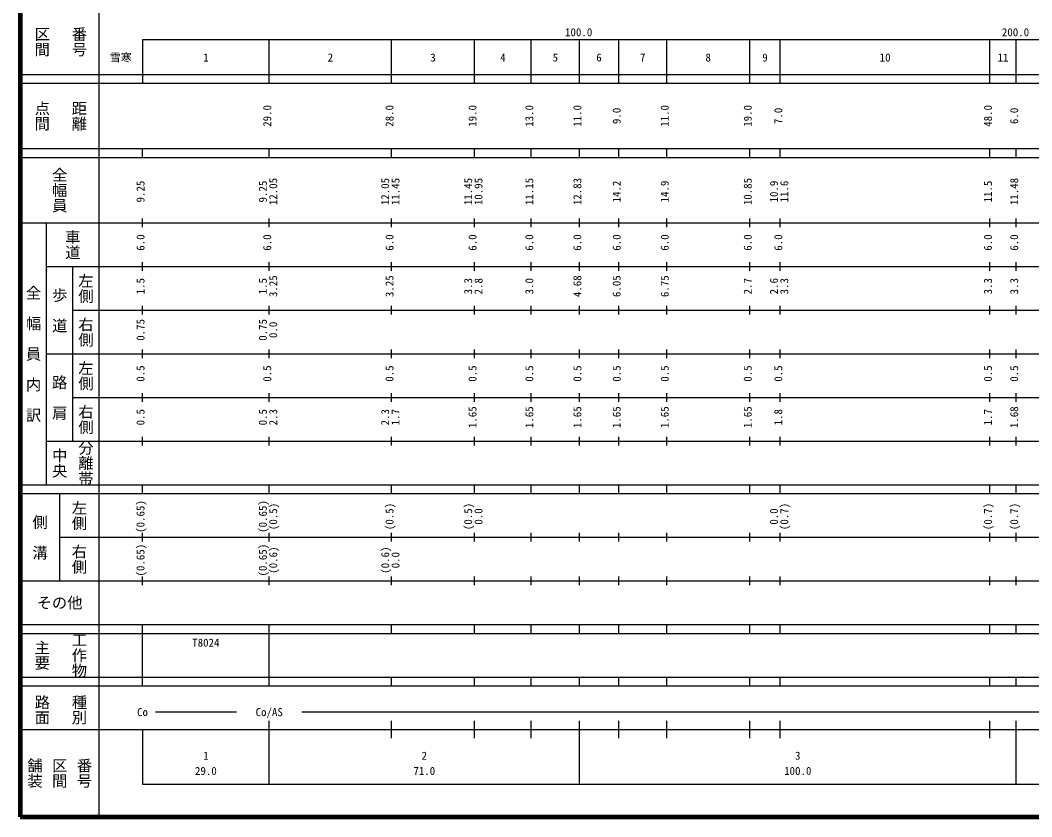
# Model space of a CAD drawing. Units: millimetres on the paper, enlarged 1000 times. Extents: x 40000 to 680000, y 20000 to 380000.
# Drawn here: x 40000 to 271567, y 20000 to 202409 of the extents above; entities that cross this region are included whole.
import ezdxf
from ezdxf.enums import TextEntityAlignment as Align

# ---------------------------------------------------------------- set-up
doc = ezdxf.new("R2010")
doc.units = ezdxf.units.MM
doc.header["$LTSCALE"] = 1000
doc.layers.add('M-TTL', color=2, linetype='Continuous', lineweight=140)
doc.layers.add('M-TTL-BAND', color=7, linetype='Continuous', lineweight=25)
doc.styles.add('@ＭＳ ゴシック', font='')
doc.styles.add('ＭＳ ゴシック', font='')
doc.styles.get('@ＭＳ ゴシック').set_extended_font_data('@MS Gothic')
doc.styles.get('ＭＳ ゴシック').set_extended_font_data('MS Gothic')

msp = doc.modelspace()

# ---------------------------------------------------------------- linework, layer by layer
at = {"layer": 'M-TTL'}
for p, q in [((40000, 380000), (40000, 20000)), ((40000, 20000), (680000, 20000))]:
    msp.add_line(p, q, dxfattribs=at)
at = {"layer": 'M-TTL-BAND'}
for p, q in [((58000, 370000), (58000, 20000)), ((68000, 198000), (579000, 198000)), ((68000, 198000), (68000, 188000)), ((97000, 188000), (97000, 198000)), ((125000, 188000), (125000, 198000)), ((144000, 188000), (144000, 198000)), ((157000, 188000), (157000, 198000)), ((168000, 188000), (168000, 198000)), ((177000, 188000), (177000, 198000)), ((188000, 188000), (188000, 198000)), ((207000, 188000), (207000, 198000)), ((214000, 188000), (214000, 198000)), ((262000, 188000), (262000, 198000)), ((268000, 188000), (268000, 198000)), ((40000, 190000), (579000, 190000)), ((40000, 188000), (579000, 188000)), ((40000, 173000), (579000, 173000)), ((68000, 171000), (68000, 173000)), ((97000, 171000), (97000, 173000)), ((125000, 171000), (125000, 173000)), ((144000, 171000), (144000, 173000)), ((157000, 171000), (157000, 173000)), ((168000, 171000), (168000, 173000)), ((177000, 171000), (177000, 173000)), ((188000, 171000), (188000, 173000)), ((207000, 171000), (207000, 173000)), ((214000, 171000), (214000, 173000)), ((262000, 171000), (262000, 173000)), ((268000, 171000), (268000, 173000)), ((40000, 171000), (579000, 171000)), ((40000, 156000), (579000, 156000)), ((46000, 96000), (46000, 156000)), ((68000, 155000), (68000, 157000)), ((97000, 155000), (97000, 157000)), ((125000, 155000), (125000, 157000)), ((144000, 155000), (144000, 157000)), ((157000, 155000), (157000, 157000)), ((168000, 155000), (168000, 157000)), ((177000, 155000), (177000, 157000)), ((188000, 155000), (188000, 157000)), ((207000, 155000), (207000, 157000)), ((214000, 155000), (214000, 157000)), ((262000, 155000), (262000, 157000)), ((268000, 155000), (268000, 157000)), ((46000, 146000), (579000, 146000)), ((52000, 146000), (52000, 106000)), ((68000, 145000), (68000, 147000)), ((97000, 145000), (97000, 147000)), ((125000, 145000), (125000, 147000)), ((144000, 145000), (144000, 147000)), ((157000, 145000), (157000, 147000)), ((168000, 145000), (168000, 147000)), ((177000, 145000), (177000, 147000)), ((188000, 145000), (188000, 147000)), ((207000, 145000), (207000, 147000)), ((214000, 145000), (214000, 147000)), ((262000, 145000), (262000, 147000)), ((268000, 145000), (268000, 147000)), ((68000, 135000), (68000, 137000)), ((97000, 135000), (97000, 137000)), ((125000, 135000), (125000, 137000)), ((144000, 135000), (144000, 137000)), ((157000, 135000), (157000, 137000)), ((168000, 135000), (168000, 137000)), ((177000, 135000), (177000, 137000)), ((188000, 135000), (188000, 137000)), ((207000, 135000), (207000, 137000)), ((214000, 135000), (214000, 137000)), ((262000, 135000), (262000, 137000)), ((268000, 135000), (268000, 137000)), ((52000, 136000), (579000, 136000)), ((46000, 126000), (579000, 126000)), ((68000, 125000), (68000, 127000)), ((97000, 125000), (97000, 127000)), ((125000, 125000), (125000, 127000)), ((144000, 125000), (144000, 127000)), ((157000, 125000), (157000, 127000)), ((168000, 125000), (168000, 127000)), ((177000, 125000), (177000, 127000)), ((188000, 125000), (188000, 127000)), ((207000, 125000), (207000, 127000)), ((214000, 125000), (214000, 127000)), ((262000, 125000), (262000, 127000)), ((268000, 125000), (268000, 127000)), ((52000, 116000), (579000, 116000)), ((68000, 115000), (68000, 117000)), ((97000, 115000), (97000, 117000)), ((125000, 115000), (125000, 117000)), ((144000, 115000), (144000, 117000)), ((157000, 115000), (157000, 117000)), ((168000, 115000), (168000, 117000)), ((177000, 115000), (177000, 117000)), ((188000, 115000), (188000, 117000)), ((207000, 115000), (207000, 117000)), ((214000, 115000), (214000, 117000)), ((262000, 115000), (262000, 117000)), ((268000, 115000), (268000, 117000)), ((68000, 105000), (68000, 107000)), ((97000, 105000), (97000, 107000)), ((125000, 105000), (125000, 107000)), ((144000, 105000), (144000, 107000)), ((157000, 105000), (157000, 107000)), ((168000, 105000), (168000, 107000)), ((177000, 105000), (177000, 107000)), ((188000, 105000), (188000, 107000)), ((207000, 105000), (207000, 107000)), ((214000, 105000), (214000, 107000)), ((262000, 105000), (262000, 107000)), ((268000, 105000), (268000, 107000)), ((46000, 106000), (579000, 106000)), ((40000, 96000), (579000, 96000)), ((68000, 94000), (68000, 96000)), ((97000, 94000), (97000, 96000)), ((125000, 94000), (125000, 96000)), ((144000, 94000), (144000, 96000)), ((157000, 94000), (157000, 96000)), ((168000, 94000), (168000, 96000)), ((177000, 94000), (177000, 96000)), ((188000, 94000), (188000, 96000)), ((207000, 94000), (207000, 96000)), ((214000, 94000), (214000, 96000)), ((262000, 94000), (262000, 96000)), ((268000, 94000), (268000, 96000)), ((40000, 94000), (579000, 94000)), ((49000, 94000), (49000, 74000)), ((49000, 84000), (579000, 84000)), ((68000, 83000), (68000, 85000)), ((97000, 83000), (97000, 85000)), ((125000, 83000), (125000, 85000)), ((144000, 83000), (144000, 85000)), ((157000, 83000), (157000, 85000)), ((168000, 83000), (168000, 85000)), ((177000, 83000), (177000, 85000)), ((188000, 83000), (188000, 85000)), ((207000, 83000), (207000, 85000)), ((214000, 83000), (214000, 85000)), ((262000, 83000), (262000, 85000)), ((268000, 83000), (268000, 85000)), ((68000, 73000), (68000, 75000)), ((97000, 73000), (97000, 75000)), ((125000, 73000), (125000, 75000)), ((144000, 73000), (144000, 75000)), ((157000, 73000), (157000, 75000)), ((168000, 73000), (168000, 75000)), ((177000, 73000), (177000, 75000)), ((188000, 73000), (188000, 75000)), ((207000, 73000), (207000, 75000)), ((214000, 73000), (214000, 75000)), ((262000, 73000), (262000, 75000)), ((268000, 73000), (268000, 75000)), ((40000, 74000), (579000, 74000)), ((40000, 64000), (579000, 64000)), ((68000, 62000), (68000, 64000)), ((97000, 62000), (97000, 64000)), ((125000, 62000), (125000, 64000)), ((144000, 62000), (144000, 64000)), ((157000, 62000), (157000, 64000)), ((168000, 62000), (168000, 64000)), ((177000, 62000), (177000, 64000)), ((188000, 62000), (188000, 64000)), ((207000, 62000), (207000, 64000)), ((214000, 62000), (214000, 64000)), ((262000, 62000), (262000, 64000)), ((268000, 62000), (268000, 64000)), ((40000, 62000), (579000, 62000)), ((68000, 52000), (68000, 62000)), ((97000, 52000), (97000, 62000)), ((40000, 52000), (579000, 52000)), ((68000, 50000), (68000, 52000)), ((97000, 50000), (97000, 52000)), ((125000, 50000), (125000, 52000)), ((144000, 50000), (144000, 52000)), ((157000, 50000), (157000, 52000)), ((168000, 50000), (168000, 52000)), ((177000, 50000), (177000, 52000)), ((188000, 50000), (188000, 52000)), ((207000, 50000), (207000, 52000)), ((214000, 50000), (214000, 52000)), ((262000, 50000), (262000, 52000)), ((268000, 50000), (268000, 52000)), ((40000, 50000), (579000, 50000)), ((71000, 44000), (89500, 44000)), ((104500, 44000), (565000, 44000)), ((97000, 27500), (97000, 42000)), ((125000, 38000), (125000, 42000)), ((144000, 38000), (144000, 42000)), ((157000, 38000), (157000, 42000)), ((168000, 27500), (168000, 42000)), ((177000, 38000), (177000, 42000)), ((188000, 38000), (188000, 42000)), ((207000, 38000), (207000, 42000)), ((214000, 38000), (214000, 42000)), ((262000, 38000), (262000, 42000)), ((268000, 27500), (268000, 42000)), ((40000, 40000), (579000, 40000)), ((68000, 40000), (68000, 27500)), ((68000, 27500), (579000, 27500))]:
    msp.add_line(p, q, dxfattribs=at)

# ---------------------------------------------------------------- texts
at = {"layer": 'M-TTL-BAND', "style": '@ＭＳ ゴシック'}
for s, p in [('区間', (45000, 197500)), ('番号', (53500, 197500)), ('点間', (45000, 180500)), ('距離', (53500, 180500)), ('全幅員', (49000, 163500)), ('車道', (52000, 151000)), ('左側', (55000, 141000)), ('全\u3000幅\u3000員\u3000内\u3000訳', (43000, 126000)), ('歩\u3000道', (49000, 136000)), ('右側', (55000, 131000)), ('左側', (55000, 121000)), ('路\u3000肩', (49000, 116000)), ('右側', (55000, 111000)), ('中央', (49000, 101000)), ('分離帯', (55000, 101000)), ('左側', (53500, 89000)), ('側\u3000溝', (44500, 84000)), ('右側', (53500, 79000)), ('主要', (45000, 57000)), ('工作物', (53500, 57000)), ('路面', (45000, 44500)), ('種別', (53500, 44500)), ('舗装', (43333, 30000)), ('区間', (49000, 30000)), ('番号', (54667, 30000))]:
    msp.add_text(s, height=2566, rotation=270, dxfattribs=at).set_placement(p, align=Align.MIDDLE_CENTER)
at = {"layer": 'M-TTL-BAND', "style": 'ＭＳ ゴシック'}
for s, p in [('100.0', (167844, 198195)), ('200.0', (267844, 198195)), ('雪寒', (63017, 192405)), ('1', (82500, 192405)), ('2', (111000, 192405)), ('3', (134500, 192405)), ('4', (150500, 192405)), ('5', (162500, 192405)), ('6', (172500, 192405)), ('7', (182500, 192405)), ('8', (197500, 192405)), ('9', (210500, 192405)), ('10', (238000, 192405)), ('11', (265000, 192405)), ('Co', (68000, 42500)), ('Co/AS', (97000, 42500)), ('1', (82500, 32523)), ('2', (132500, 32523)), ('3', (218000, 32523)), ('29.0', (82500, 29033)), ('71.0', (132500, 29033)), ('100.0', (218000, 29033))]:
    msp.add_text(s, height=1833, dxfattribs=at).set_placement(p, align=Align.BOTTOM_CENTER)
for s, p in [('29.0', (98000, 180500)), ('28.0', (126000, 180500)), ('19.0', (145000, 180500)), ('13.0', (158000, 180500)), ('11.0', (169000, 180500)), ('9.0', (178000, 180500)), ('11.0', (189000, 180500)), ('19.0', (208000, 180500)), ('7.0', (215000, 180500)), ('48.0', (263000, 180500)), ('6.0', (269000, 180500)), ('9.25', (69000, 163174)), ('9.25', (97000, 163174)), ('12.05', (99370, 163174)), ('12.05', (125000, 163174)), ('11.45', (127370, 163174)), ('11.45', (144000, 163174)), ('10.95', (146370, 163174)), ('11.15', (158000, 163174)), ('12.83', (169000, 163174)), ('14.2', (178000, 163174)), ('14.9', (189000, 163174)), ('10.85', (208000, 163174)), ('10.9', (214000, 163174)), ('11.6', (216370, 163174)), ('11.5', (263000, 163174)), ('11.48', (269000, 163174)), ('6.0', (69000, 151500)), ('6.0', (98000, 151500)), ('6.0', (126000, 151500)), ('6.0', (145000, 151500)), ('6.0', (158000, 151500)), ('6.0', (169000, 151500)), ('6.0', (178000, 151500)), ('6.0', (189000, 151500)), ('6.0', (208000, 151500)), ('6.0', (215000, 151500)), ('6.0', (263000, 151500)), ('6.0', (269000, 151500)), ('3.25', (99370, 141500)), ('3.25', (126000, 141500)), ('4.68', (169000, 141500)), ('6.05', (178000, 141500)), ('6.75', (189000, 141500)), ('1.5', (69000, 141500)), ('1.5', (97000, 141500)), ('3.3', (144000, 141500)), ('2.8', (146370, 141500)), ('3.0', (158000, 141500)), ('2.7', (208000, 141500)), ('2.6', (214000, 141500)), ('3.3', (216370, 141500)), ('3.3', (263000, 141500)), ('3.3', (269000, 141500)), ('0.75', (69000, 131500)), ('0.75', (97000, 131500)), ('0.0', (99370, 131500)), ('0.5', (69000, 121500)), ('0.5', (98000, 121500)), ('0.5', (126000, 121500)), ('0.5', (145000, 121500)), ('0.5', (158000, 121500)), ('0.5', (169000, 121500)), ('0.5', (178000, 121500)), ('0.5', (189000, 121500)), ('0.5', (208000, 121500)), ('0.5', (215000, 121500)), ('0.5', (263000, 121500)), ('0.5', (269000, 121500)), ('1.65', (145000, 111500)), ('1.65', (158000, 111500)), ('1.65', (169000, 111500)), ('1.65', (178000, 111500)), ('1.65', (189000, 111500)), ('1.65', (208000, 111500)), ('1.68', (269000, 111500)), ('0.5', (69000, 111500)), ('0.5', (97000, 111500)), ('2.3', (99370, 111500)), ('2.3', (125000, 111500)), ('1.7', (127370, 111500)), ('1.8', (215000, 111500)), ('1.7', (263000, 111500)), ('(0.65)', (69000, 88764)), ('(0.65)', (97000, 88764)), ('(0.5)', (99370, 88764)), ('(0.5)', (126000, 88764)), ('(0.5)', (144000, 88764)), ('0.0', (146370, 88764)), ('0.0', (214000, 88764)), ('(0.7)', (216370, 88764)), ('(0.7)', (263000, 88764)), ('(0.7)', (269000, 88764)), ('(0.65)', (69000, 78764)), ('(0.65)', (97000, 78764)), ('(0.6)', (99370, 78764)), ('(0.6)', (125000, 78764)), ('0.0', (127370, 78764))]:
    msp.add_text(s, height=1833, rotation=90, dxfattribs=at).set_placement(p, align=Align.BOTTOM_CENTER)
msp.add_text('その他', height=2566, dxfattribs=at).set_placement((49000, 69000), align=Align.MIDDLE_CENTER)
msp.add_text('T8024', height=1833, dxfattribs=at).set_placement((79375, 58405), align=Align.BOTTOM_LEFT)

doc.saveas('drawing.dxf')
